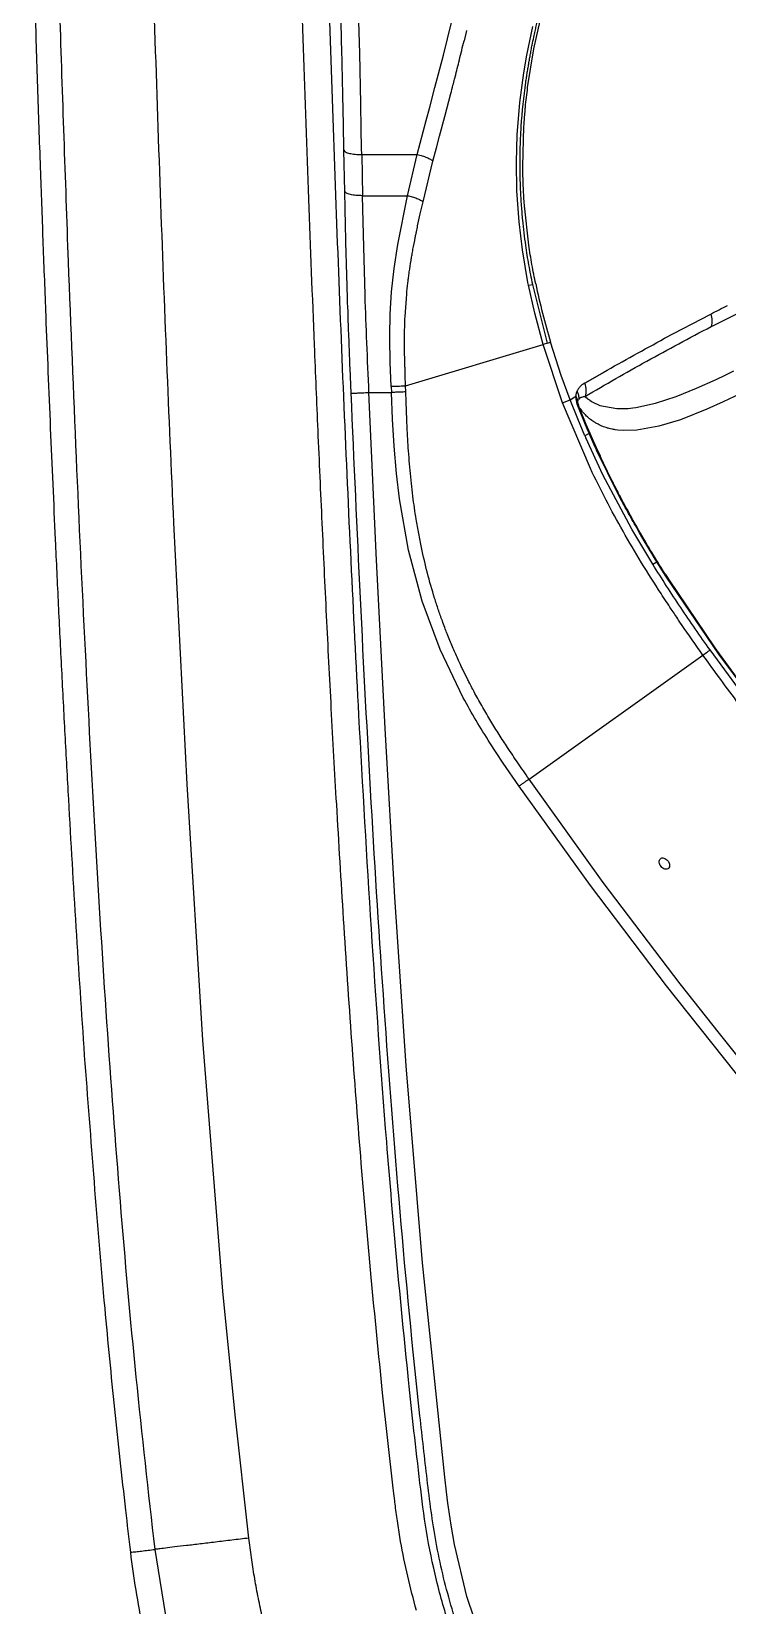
# Model space of a CAD drawing. Extents: x -51 to 27, y -13 to 136.
# Drawn here: x -50.47 to -44.92, y 12.9 to 25.45 of the extents above; entities that cross this region are included whole.
import ezdxf

# ---------------------------------------------------------------- set-up
doc = ezdxf.new("R2010")
doc.units = 0
doc.header["$MEASUREMENT"] = 0
doc.layers.add('GEOMETRY', color=2, linetype='Continuous', lineweight=25)

# ---------------------------------------------------------------- blocks, each defined once
blk = doc.blocks.new('2026 MONTERREY-BLOOM')
at = {"layer": 'GEOMETRY'}
for p, q in [((-36.174, -58.437), (-36.185, -58.013)), ((-35.505, -58.453), (-35.442, -58.194)), ((-34.786, -58.403), (-34.718, -58.097)), ((-35.323, -58.256), (-35.342, -58.339)), ((-34.841, -58.453), (-34.794, -58.226)), ((-36.165, -58.842), (-36.174, -58.437)), ((-35.574, -58.712), (-35.505, -58.453)), ((-34.866, -58.595), (-34.841, -58.453)), ((-34.835, -58.712), (-34.786, -58.403)), ((-35.616, -58.868), (-35.574, -58.712)), ((-34.897, -58.832), (-34.866, -58.595)), ((-35.496, -58.943), (-35.447, -58.76)), ((-34.918, -59.09), (-34.897, -58.832)), ((-36.162, -59.043), (-36.165, -58.842)), ((-35.644, -58.975), (-35.616, -58.868)), ((-35.538, -59.099), (-35.496, -58.943)), ((-36.159, -59.194), (-36.162, -59.043)), ((-35.715, -59.245), (-35.644, -58.975)), ((-34.925, -59.307), (-34.918, -59.09)), ((-34.874, -59.339), (-34.865, -59.024)), ((-36.293, -59.54), (-36.299, -59.211)), ((-36.158, -59.245), (-36.159, -59.194)), ((-35.59, -59.298), (-35.562, -59.193)), ((-35.562, -59.193), (-35.538, -59.099)), ((-36.158, -59.245), (-36.151, -59.574)), ((-36.158, -59.245), (-35.715, -59.245)), ((-35.793, -59.574), (-35.715, -59.245)), ((-35.669, -59.622), (-35.59, -59.298)), ((-34.92, -59.536), (-34.925, -59.307)), ((-36.146, -59.781), (-36.151, -59.574)), ((-36.151, -59.574), (-35.793, -59.574)), ((-35.871, -59.963), (-35.793, -59.574)), ((-34.903, -59.781), (-34.92, -59.536)), ((-35.712, -59.814), (-35.691, -59.719)), ((-35.691, -59.719), (-35.669, -59.622)), ((-34.826, -59.967), (-34.86, -59.654)), ((-36.142, -59.982), (-36.146, -59.781)), ((-34.877, -60.006), (-34.903, -59.781)), ((-35.899, -60.153), (-35.871, -59.963)), ((-36.131, -60.367), (-36.142, -59.982)), ((-34.833, -60.265), (-34.877, -60.006)), ((-35.919, -60.34), (-35.899, -60.153)), ((-35.93, -60.519), (-35.919, -60.34)), ((-34.828, -60.288), (-34.833, -60.265)), ((-34.828, -60.288), (-34.795, -60.282)), ((-34.778, -60.51), (-34.828, -60.288)), ((-34.677, -60.749), (-34.795, -60.282)), ((-33.36, -60.61), (-32.678, -60.273)), ((-35.812, -60.536), (-35.799, -60.36)), ((-34.711, -60.76), (-34.778, -60.51)), ((-33.743, -60.71), (-33.376, -60.517)), ((-35.93, -60.901), (-35.933, -60.712)), ((-35.816, -60.805), (-35.816, -60.714)), ((-33.373, -60.617), (-33.36, -60.61)), ((-35.814, -60.898), (-35.816, -60.805)), ((-35.808, -61.089), (-34.711, -60.76)), ((-34.677, -60.749), (-34.711, -60.76)), ((-34.556, -61.224), (-34.711, -60.76)), ((-34.677, -60.749), (-34.652, -60.742)), ((-34.567, -61.006), (-34.652, -60.742)), ((-36.242, -61.149), (-36.25, -60.949)), ((-35.923, -61.094), (-35.93, -60.901)), ((-33.26, -61.004), (-33.191, -60.971)), ((-35.923, -61.094), (-35.921, -61.143)), ((-35.807, -61.138), (-35.808, -61.089)), ((-34.496, -61.201), (-34.567, -61.006)), ((-33.49, -61.109), (-33.333, -61.039)), ((-33.333, -61.039), (-33.26, -61.004)), ((-36.04, -62.478), (-36.1, -61.143)), ((-36.1, -61.143), (-35.921, -61.143)), ((-35.912, -61.356), (-35.921, -61.143)), ((-34.556, -61.224), (-34.496, -61.201)), ((-34.335, -61.748), (-34.556, -61.224)), ((-34.496, -61.201), (-34.458, -61.178)), ((-34.436, -61.352), (-34.496, -61.201)), ((-34.458, -61.178), (-34.45, -61.173)), ((-34.45, -61.173), (-34.45, -61.188)), ((-34.45, -61.173), (-34.434, -61.21)), ((-34.45, -61.188), (-34.45, -61.192)), ((-34.45, -61.192), (-34.448, -61.209)), ((-34.448, -61.209), (-34.435, -61.228)), ((-34.447, -61.209), (-34.447, -61.214)), ((-34.447, -61.214), (-34.445, -61.222)), ((-34.445, -61.222), (-34.442, -61.235)), ((-34.435, -61.219), (-34.434, -61.21)), ((-34.435, -61.223), (-34.435, -61.219)), ((-34.435, -61.226), (-34.435, -61.223)), ((-34.434, -61.21), (-34.43, -61.199)), ((-34.425, -61.191), (-34.43, -61.199)), ((-34.377, -61.174), (-34.356, -61.192)), ((-34.321, -61.216), (-34.26, -61.245)), ((-33.815, -61.227), (-33.652, -61.174)), ((-33.652, -61.174), (-33.49, -61.109)), ((-33.276, -61.217), (-33.406, -61.276)), ((-33.14, -61.152), (-33.276, -61.217)), ((-34.442, -61.235), (-34.438, -61.247)), ((-34.438, -61.247), (-34.433, -61.26)), ((-34.435, -61.228), (-34.435, -61.226)), ((-34.434, -61.228), (-34.434, -61.229)), ((-34.434, -61.229), (-34.433, -61.235)), ((-34.433, -61.235), (-34.431, -61.242)), ((-34.433, -61.26), (-34.429, -61.258)), ((-34.433, -61.26), (-34.377, -61.397)), ((-34.431, -61.242), (-34.429, -61.249)), ((-34.429, -61.249), (-34.426, -61.257)), ((-34.429, -61.258), (-34.426, -61.257)), ((-34.373, -61.395), (-34.429, -61.258)), ((-34.426, -61.257), (-34.37, -61.394)), ((-34.26, -61.245), (-34.124, -61.271)), ((-34.124, -61.271), (-34.092, -61.271)), ((-34.034, -61.269), (-33.996, -61.265)), ((-33.996, -61.265), (-33.974, -61.262)), ((-33.974, -61.262), (-33.815, -61.227)), ((-33.406, -61.276), (-33.617, -61.36)), ((-35.899, -61.57), (-35.912, -61.356)), ((-34.379, -61.489), (-34.436, -61.352)), ((-34.346, -61.469), (-34.379, -61.489)), ((-34.377, -61.397), (-34.373, -61.395)), ((-34.377, -61.397), (-34.363, -61.43)), ((-34.373, -61.395), (-34.37, -61.394)), ((-34.291, -61.582), (-34.373, -61.395)), ((-34.37, -61.394), (-34.289, -61.581)), ((-34.363, -61.43), (-34.346, -61.469)), ((-34.295, -61.584), (-34.346, -61.469)), ((-34.116, -61.442), (-34.137, -61.439)), ((-34.07, -61.446), (-34.116, -61.442)), ((-33.966, -61.443), (-34.07, -61.446)), ((-33.79, -61.412), (-33.966, -61.443)), ((-33.617, -61.36), (-33.79, -61.412)), ((-35.88, -61.788), (-35.899, -61.57)), ((-34.378, -61.489), (-34.372, -61.503)), ((-34.235, -61.799), (-34.372, -61.503)), ((-34.291, -61.582), (-34.295, -61.584)), ((-34.295, -61.584), (-34.286, -61.603)), ((-34.289, -61.581), (-34.291, -61.582)), ((-34.289, -61.581), (-34.258, -61.647)), ((-34.112, -61.957), (-34.286, -61.603)), ((-35.856, -61.991), (-35.88, -61.788)), ((-34.005, -62.232), (-34.235, -61.799)), ((-35.784, -62.4), (-35.856, -61.991)), ((-37.55, -64.264), (-37.655, -62.181)), ((-33.838, -62.512), (-34.005, -62.232)), ((-35.972, -63.82), (-36.04, -62.478)), ((-35.676, -62.806), (-35.784, -62.4)), ((-33.838, -62.512), (-33.806, -62.491)), ((-33.738, -62.598), (-33.806, -62.491)), ((-33.738, -62.598), (-33.734, -62.596)), ((-33.728, -62.614), (-33.738, -62.598)), ((-33.734, -62.596), (-33.712, -62.631)), ((-33.311, -63.227), (-33.728, -62.614)), ((-33.712, -62.631), (-33.343, -63.178)), ((-35.533, -63.192), (-35.676, -62.806)), ((-35.348, -63.576), (-35.533, -63.192)), ((-33.038, -63.661), (-33.381, -63.195)), ((-33.343, -63.178), (-33.309, -63.226)), ((-33.311, -63.227), (-33.309, -63.226)), ((-32.926, -63.748), (-33.311, -63.227)), ((-33.309, -63.226), (-33.115, -63.491)), ((-34.824, -64.224), (-33.438, -63.235)), ((-35.894, -65.166), (-35.972, -63.82)), ((-35.086, -64.013), (-35.136, -63.935)), ((-35.03, -64.097), (-35.086, -64.013)), ((-34.905, -64.279), (-35.03, -64.097)), ((-34.232, -65.048), (-34.824, -64.224)), ((-37.424, -66.305), (-37.55, -64.264)), ((-34.335, -65.072), (-34.905, -64.279)), ((-33.728, -65.872), (-34.335, -65.072)), ((-33.619, -65.855), (-34.232, -65.048)), ((-35.803, -66.51), (-35.894, -65.166)), ((-33.306, -66.253), (-33.619, -65.855)), ((-33.089, -66.678), (-33.728, -65.872)), ((-37.264, -68.306), (-37.424, -66.305)), ((-32.99, -66.647), (-33.306, -66.253)), ((-35.673, -68.081), (-35.803, -66.51)), ((-35.495, -69.789), (-35.673, -68.081)), ((-37.167, -69.292), (-37.264, -68.306)), ((-35.906, -69.877), (-35.991, -69.117)), ((-37.057, -70.274), (-37.167, -69.292)), ((-35.482, -69.905), (-35.495, -69.789)), ((-35.471, -69.996), (-35.482, -69.905)), ((-35.453, -70.118), (-35.471, -69.996)), ((-35.445, -70.17), (-35.453, -70.118)), ((-35.417, -70.325), (-35.445, -70.17)), ((-37.709, -70.957), (-37.805, -70.364)), ((-35.319, -70.739), (-35.417, -70.325)), ((-35.168, -71.192), (-35.319, -70.739))]:
    blk.add_line(p, q, dxfattribs=at)
at = {"layer": 'GEOMETRY', "flags": 128}
for points in [[(-36.304, -58.978), (-36.305, -58.921), (-36.306, -58.863)], [(-36.299, -59.211), (-36.3, -59.188), (-36.3, -59.164)], [(-36.286, -59.851), (-36.287, -59.816), (-36.287, -59.781)], [(-36.284, -59.916), (-36.285, -59.883), (-36.286, -59.851)], [(-36.282, -60.013), (-36.283, -59.964), (-36.284, -59.916)], [(-36.269, -60.456), (-36.27, -60.431), (-36.271, -60.405)], [(-36.266, -60.551), (-36.267, -60.503), (-36.269, -60.456)], [(-34.414, -61.093), (-34.419, -61.098), (-34.423, -61.102)], [(-34.405, -61.084), (-34.41, -61.089), (-34.414, -61.093)], [(-34.436, -61.122), (-34.438, -61.126), (-34.44, -61.129)], [(-34.432, -61.115), (-34.434, -61.118), (-34.436, -61.122)]]:
    blk.add_lwpolyline(points, dxfattribs=at)
at = {"layer": 'GEOMETRY'}
for points, knots in [([(-38.495, -60.099), (-38.518, -59.439), (-38.566, -58.115), (-38.621, -56.132), (-38.668, -54.158), (-38.7, -52.445), (-38.723, -50.998), (-38.739, -49.816), (-38.752, -48.661), (-38.763, -47.537), (-38.771, -46.506), (-38.777, -45.568), (-38.781, -44.721), (-38.785, -43.906), (-38.787, -43.127), (-38.788, -42.386), (-38.789, -41.698), (-38.79, -41.063), (-38.79, -40.481), (-38.79, -39.943), (-38.79, -39.449), (-38.789, -39.134), (-38.789, -38.985)], [0, 0, 0, 0, 0.093887, 0.18814, 0.281923, 0.374399, 0.431482, 0.487511, 0.542277, 0.595572, 0.647188, 0.688769, 0.728918, 0.767515, 0.804441, 0.839574, 0.872794, 0.902255, 0.929807, 0.955349, 0.978781, 1, 1, 1, 1]), ([(-35.991, -69.117), (-36.022, -68.81), (-36.086, -68.181), (-36.166, -67.246), (-36.239, -66.294), (-36.302, -65.36), (-36.355, -64.475), (-36.4, -63.67), (-36.438, -62.922), (-36.473, -62.184), (-36.505, -61.464), (-36.541, -60.603), (-36.58, -59.588), (-36.622, -58.385), (-36.656, -57.29), (-36.683, -56.31), (-36.699, -55.668), (-36.71, -55.23), (-36.715, -55.001), (-36.721, -54.771), (-36.726, -54.541), (-36.731, -54.309), (-36.744, -53.709), (-36.763, -52.73), (-36.786, -51.361), (-36.801, -50.296), (-36.811, -49.547), (-36.816, -49.123), (-36.821, -48.696), (-36.825, -48.267), (-36.829, -47.834), (-36.833, -47.398), (-36.837, -46.959), (-36.841, -46.323), (-36.847, -45.483), (-36.851, -44.697), (-36.853, -44.161), (-36.854, -43.88), (-36.855, -43.598), (-36.856, -43.314), (-36.857, -43.028), (-36.857, -42.67), (-36.858, -42.234), (-36.859, -41.846), (-36.859, -41.578), (-36.859, -41.436), (-36.859, -41.293), (-36.859, -41.148), (-36.859, -41.001), (-36.859, -40.825), (-36.859, -40.612), (-36.859, -40.428), (-36.859, -40.301), (-36.859, -40.239), (-36.859, -40.175), (-36.859, -40.11), (-36.859, -40.045), (-36.859, -39.978), (-36.859, -39.844), (-36.859, -39.659), (-36.859, -39.437), (-36.859, -39.27), (-36.859, -39.151), (-36.859, -39.073), (-36.859, -39.021), (-36.859, -38.994), (-36.859, -38.985)], [0, 0, 0, 0, 0.0306877, 0.0628943, 0.0933568, 0.1257292, 0.1560542, 0.1814792, 0.2059861, 0.2305176, 0.2550459, 0.2776143, 0.3162513, 0.3561677, 0.397364, 0.4252549, 0.4537038, 0.4612469, 0.4688283, 0.476448, 0.484106, 0.4918022, 0.4995368, 0.5437766, 0.5891863, 0.6357661, 0.6497137, 0.6637629, 0.6779138, 0.6921663, 0.7065205, 0.7209763, 0.7355338, 0.750193, 0.7842502, 0.8190918, 0.8283467, 0.8376553, 0.8470177, 0.856434, 0.8659041, 0.8754279, 0.892015, 0.9093346, 0.9139918, 0.9186991, 0.9234568, 0.9282647, 0.9331228, 0.9380312, 0.9457875, 0.9543274, 0.9563521, 0.9584164, 0.9605202, 0.9626634, 0.9648461, 0.9670683, 0.96933, 0.9781591, 0.9855012, 0.9913563, 0.9947719, 0.997351, 0.9990937, 1, 1, 1, 1]), ([(-19.803, -75.376), (-20.573, -75.349), (-22.107, -75.294), (-24.41, -75.186), (-26.452, -75.069), (-28.236, -74.939), (-29.41, -74.834), (-30.231, -74.749), (-30.697, -74.696), (-31.162, -74.645), (-31.622, -74.554), (-32.088, -74.419), (-32.552, -74.237), (-33.007, -74.006), (-33.438, -73.733), (-33.841, -73.421), (-34.212, -73.071), (-34.549, -72.688), (-34.848, -72.275), (-35.107, -71.835), (-35.307, -71.406), (-35.457, -70.996), (-35.566, -70.611), (-35.646, -70.224), (-35.695, -69.825), (-35.741, -69.423), (-35.838, -68.516), (-35.959, -67.183), (-36.084, -65.416), (-36.197, -63.463), (-36.301, -61.258), (-36.394, -58.796), (-36.468, -56.328), (-36.527, -53.85), (-36.577, -51.038), (-36.616, -47.895), (-36.637, -44.561), (-36.642, -42.225), (-36.643, -40.887), (-36.643, -40.406), (-36.643, -39.926), (-36.643, -39.452), (-36.643, -39.139), (-36.643, -38.985)], [0, 0, 0, 0, 0.0467709, 0.0932958, 0.1400933, 0.1710351, 0.2019709, 0.2116866, 0.2211975, 0.2304811, 0.2400742, 0.2496538, 0.2599664, 0.2702825, 0.2805986, 0.2909143, 0.3012298, 0.311545, 0.3218607, 0.3321766, 0.3424925, 0.3505825, 0.3586781, 0.3667695, 0.3746051, 0.3831066, 0.3913525, 0.429977, 0.4644608, 0.4989699, 0.5488683, 0.598565, 0.6486664, 0.6988989, 0.7491594, 0.8195402, 0.8898842, 0.9517621, 0.9614858, 0.9712096, 0.9809334, 0.9906576, 1, 1, 1, 1]), ([(-37.655, -62.181), (-37.674, -61.752), (-37.713, -60.876), (-37.763, -59.536), (-37.81, -58.146), (-37.852, -56.706), (-37.891, -55.215), (-37.912, -54.204), (-37.923, -53.69)], [0, 0, 0, 0, 0.1518618, 0.3096413, 0.4733419, 0.6429668, 0.8185186, 1, 1, 1, 1]), ([(-34.795, -60.282), (-34.806, -60.23), (-34.826, -60.126), (-34.853, -59.955), (-34.872, -59.798), (-34.884, -59.651), (-34.892, -59.521), (-34.896, -59.373), (-34.895, -59.204), (-34.885, -58.967), (-34.865, -58.773), (-34.844, -58.63), (-34.838, -58.59), (-34.831, -58.551), (-34.825, -58.512), (-34.818, -58.473), (-34.811, -58.434), (-34.806, -58.407), (-34.802, -58.387), (-34.796, -58.358), (-34.787, -58.315), (-34.776, -58.265), (-34.766, -58.221), (-34.756, -58.178), (-34.745, -58.133), (-34.733, -58.082), (-34.72, -58.031), (-34.707, -57.986), (-34.7, -57.958), (-34.696, -57.944), (-34.694, -57.939), (-34.68, -57.885), (-34.664, -57.834), (-34.649, -57.784)], [0, 0, 0, 0, 0.062486, 0.124971, 0.204765, 0.249959, 0.300192, 0.358599, 0.425181, 0.499938, 0.639979, 0.655702, 0.671425, 0.687148, 0.702871, 0.718594, 0.734317, 0.750039, 0.750975, 0.758876, 0.784388, 0.803555, 0.819783, 0.837314, 0.855729, 0.87503, 0.899703, 0.918343, 0.930947, 0.933807, 0.935997, 0.937515, 1, 1, 1, 1]), ([(-36.319, -58.307), (-36.32, -58.268), (-36.322, -58.191), (-36.324, -58.113), (-36.325, -58.074)], [0, 0, 0, 0, 0.5, 1, 1, 1, 1]), ([(-38.716, -59.392), (-38.724, -59.177), (-38.739, -58.745), (-38.752, -58.314), (-38.759, -58.099)], [0, 0, 0, 0, 0.500013, 1, 1, 1, 1]), ([(-36.313, -58.532), (-36.314, -58.495), (-36.316, -58.42), (-36.318, -58.345), (-36.319, -58.307)], [0, 0, 0, 0, 0.5, 1, 1, 1, 1]), ([(-35.379, -58.492), (-35.373, -58.467), (-35.361, -58.416), (-35.348, -58.364), (-35.342, -58.339)], [0, 0, 0, 0, 0.5, 1, 1, 1, 1]), ([(-35.447, -58.76), (-35.442, -58.738), (-35.432, -58.699), (-35.421, -58.657), (-35.415, -58.635), (-35.413, -58.629), (-35.413, -58.627), (-35.402, -58.582), (-35.39, -58.537), (-35.379, -58.492)], [0, 0, 0, 0, 0.2500024, 0.432561, 0.4806385, 0.4939091, 0.4978545, 0.500007, 1, 1, 1, 1]), ([(-34.865, -59.024), (-34.863, -58.998), (-34.86, -58.954), (-34.856, -58.905), (-34.854, -58.879), (-34.848, -58.819), (-34.842, -58.764), (-34.835, -58.712)], [0, 0, 0, 0, 0.250032, 0.422923, 0.473438, 0.500009, 1, 1, 1, 1]), ([(-36.3, -59.164), (-36.301, -59.133), (-36.302, -59.071), (-36.303, -59.009), (-36.304, -58.978)], [0, 0, 0, 0, 0.50002, 1, 1, 1, 1]), ([(-35.715, -59.245), (-35.701, -59.249), (-35.675, -59.256), (-35.638, -59.269), (-35.608, -59.284), (-35.596, -59.294), (-35.59, -59.298)], [0, 0, 0, 0, 0.249995, 0.500001, 0.750008, 1, 1, 1, 1]), ([(-34.86, -59.654), (-34.861, -59.647), (-34.865, -59.595), (-34.871, -59.49), (-34.873, -59.391), (-34.874, -59.339)], [0, 0, 0, 0, 0.061732, 0.500004, 1, 1, 1, 1]), ([(-38.674, -60.53), (-38.681, -60.341), (-38.696, -59.961), (-38.709, -59.582), (-38.716, -59.392)], [0, 0, 0, 0, 0.4995327, 1, 1, 1, 1]), ([(-36.29, -59.664), (-36.29, -59.644), (-36.291, -59.602), (-36.292, -59.56), (-36.293, -59.54)], [0, 0, 0, 0, 0.5000093, 1, 1, 1, 1]), ([(-35.793, -59.574), (-35.78, -59.577), (-35.754, -59.583), (-35.718, -59.595), (-35.688, -59.609), (-35.675, -59.618), (-35.669, -59.622)], [0, 0, 0, 0, 0.249993, 0.5, 0.750007, 1, 1, 1, 1]), ([(-36.287, -59.781), (-36.288, -59.761), (-36.289, -59.722), (-36.29, -59.684), (-36.29, -59.664)], [0, 0, 0, 0, 0.500008, 1, 1, 1, 1]), ([(-35.749, -60.001), (-35.743, -59.97), (-35.736, -59.933), (-35.727, -59.887), (-35.721, -59.856), (-35.715, -59.83), (-35.712, -59.814)], [0, 0, 0, 0, 0.499998, 0.584223, 0.749999, 1, 1, 1, 1]), ([(-34.771, -60.277), (-34.782, -60.226), (-34.802, -60.123), (-34.818, -60.019), (-34.826, -59.967)], [0, 0, 0, 0, 0.497276, 1, 1, 1, 1]), ([(-36.274, -60.296), (-36.275, -60.248), (-36.278, -60.154), (-36.281, -60.06), (-36.282, -60.013)], [0, 0, 0, 0, 0.499999, 1, 1, 1, 1]), ([(-35.779, -60.182), (-35.774, -60.152), (-35.77, -60.121), (-35.764, -60.09), (-35.764, -60.086), (-35.761, -60.071), (-35.756, -60.042), (-35.752, -60.016), (-35.749, -60.001)], [0, 0, 0, 0, 0.499995, 0.502292, 0.519787, 0.567915, 0.749998, 1, 1, 1, 1]), ([(-37.805, -70.364), (-37.857, -69.906), (-37.961, -68.984), (-38.085, -67.582), (-38.192, -66.151), (-38.283, -64.685), (-38.362, -63.185), (-38.434, -61.652), (-38.474, -60.62), (-38.495, -60.099)], [0, 0, 0, 0, 0.134167, 0.270732, 0.410104, 0.552675, 0.698795, 0.848182, 1, 1, 1, 1]), ([(-35.799, -60.36), (-35.797, -60.33), (-35.794, -60.3), (-35.79, -60.27), (-35.79, -60.269), (-35.789, -60.265), (-35.788, -60.251), (-35.784, -60.222), (-35.781, -60.197), (-35.779, -60.182)], [0, 0, 0, 0, 0.499999, 0.500664, 0.505416, 0.518182, 0.565802, 0.750001, 1, 1, 1, 1]), ([(-34.771, -60.277), (-34.754, -60.355), (-34.719, -60.511), (-34.675, -60.665), (-34.652, -60.742)], [0, 0, 0, 0, 0.498911, 1, 1, 1, 1]), ([(-36.1, -61.143), (-36.106, -61.011), (-36.117, -60.752), (-36.126, -60.494), (-36.131, -60.367)], [0, 0, 0, 0, 0.509279, 1, 1, 1, 1]), ([(-33.376, -60.517), (-33.354, -60.506), (-33.309, -60.483), (-33.264, -60.46), (-33.242, -60.449)], [0, 0, 0, 0, 0.501928, 1, 1, 1, 1]), ([(-38.598, -62.318), (-38.611, -62.021), (-38.638, -61.425), (-38.662, -60.829), (-38.674, -60.53)], [0, 0, 0, 0, 0.4984074, 1, 1, 1, 1]), ([(-35.816, -60.714), (-35.816, -60.703), (-35.816, -60.674), (-35.815, -60.614), (-35.813, -60.566), (-35.812, -60.536)], [0, 0, 0, 0, 0.1844, 0.500008, 1, 1, 1, 1]), ([(-33.376, -60.517), (-33.372, -60.534), (-33.363, -60.567), (-33.369, -60.6), (-33.373, -60.617)], [0, 0, 0, 0, 0.500001, 1, 1, 1, 1]), ([(-34.377, -61.174), (-34.215, -61.079), (-33.89, -60.891), (-33.545, -60.708), (-33.373, -60.617)], [0, 0, 0, 0, 0.500399, 1, 1, 1, 1]), ([(-34.232, -60.982), (-34.152, -60.937), (-33.991, -60.846), (-33.825, -60.756), (-33.743, -60.71)], [0, 0, 0, 0, 0.5, 1, 1, 1, 1]), ([(-35.808, -61.089), (-35.81, -61.045), (-35.812, -60.988), (-35.813, -60.924), (-35.814, -60.905), (-35.814, -60.898)], [0, 0, 0, 0, 0.694589, 0.894578, 1, 1, 1, 1]), ([(-34.382, -61.069), (-34.386, -61.071), (-34.39, -61.073), (-34.394, -61.076), (-34.396, -61.078), (-34.399, -61.08), (-34.403, -61.083), (-34.405, -61.084)], [0, 0, 0, 0, 0.5, 0.504342, 0.536695, 0.75, 1, 1, 1, 1]), ([(-34.382, -61.069), (-34.357, -61.054), (-34.307, -61.026), (-34.257, -60.997), (-34.232, -60.982)], [0, 0, 0, 0, 0.50004, 1, 1, 1, 1]), ([(-34.382, -61.069), (-34.376, -61.087), (-34.366, -61.122), (-34.374, -61.157), (-34.377, -61.174)], [0, 0, 0, 0, 0.529188, 1, 1, 1, 1]), ([(-36.242, -61.149), (-36.239, -61.149), (-36.233, -61.148), (-36.2, -61.147), (-36.154, -61.145), (-36.118, -61.143), (-36.1, -61.143)], [0, 0, 0, 0, 0.2500083, 0.4999993, 0.7500023, 1, 1, 1, 1]), ([(-30.523, -74.655), (-30.666, -74.64), (-30.943, -74.609), (-31.356, -74.55), (-31.754, -74.456), (-32.145, -74.333), (-32.556, -74.167), (-32.983, -73.951), (-33.415, -73.676), (-33.818, -73.361), (-34.19, -73.008), (-34.525, -72.622), (-34.822, -72.205), (-35.077, -71.761), (-35.289, -71.294), (-35.454, -70.809), (-35.574, -70.312), (-35.637, -69.805), (-35.736, -68.927), (-35.857, -67.673), (-35.982, -66.044), (-36.084, -64.413), (-36.17, -62.781), (-36.218, -61.693), (-36.242, -61.149)], [0, 0, 0, 0, 0.026258, 0.051251, 0.076249, 0.101243, 0.126236, 0.157471, 0.188706, 0.219945, 0.251183, 0.282414, 0.31364, 0.344867, 0.3761, 0.407343, 0.438702, 0.46966, 0.500856, 0.600698, 0.700533, 0.800357, 0.900182, 1, 1, 1, 1]), ([(-35.8, -61.318), (-35.801, -61.292), (-35.803, -61.233), (-35.805, -61.173), (-35.807, -61.138)], [0, 0, 0, 0, 0.418939, 1, 1, 1, 1]), ([(-34.45, -61.173), (-34.45, -61.171), (-34.449, -61.167), (-34.449, -61.163), (-34.449, -61.161)], [0, 0, 0, 0, 0.499986, 1, 1, 1, 1]), ([(-34.445, -61.143), (-34.444, -61.141), (-34.442, -61.136), (-34.441, -61.132), (-34.44, -61.129)], [0, 0, 0, 0, 0.500006, 1, 1, 1, 1]), ([(-34.425, -61.191), (-34.425, -61.18), (-34.427, -61.159), (-34.436, -61.139), (-34.44, -61.129)], [0, 0, 0, 0, 0.499994, 1, 1, 1, 1]), ([(-34.423, -61.102), (-34.424, -61.104), (-34.427, -61.109), (-34.431, -61.113), (-34.432, -61.115)], [0, 0, 0, 0, 0.499987, 1, 1, 1, 1]), ([(-34.425, -61.191), (-34.421, -61.188), (-34.418, -61.185), (-34.412, -61.182), (-34.408, -61.181), (-34.405, -61.179), (-34.403, -61.179)], [0, 0, 0, 0, 0.499981, 0.527644, 0.749992, 1, 1, 1, 1]), ([(-34.403, -61.179), (-34.398, -61.178), (-34.394, -61.176), (-34.387, -61.175), (-34.383, -61.174), (-34.379, -61.174), (-34.377, -61.174)], [0, 0, 0, 0, 0.499997, 0.585622, 0.749988, 1, 1, 1, 1]), ([(-35.795, -61.43), (-35.796, -61.411), (-35.798, -61.374), (-35.799, -61.336), (-35.8, -61.318)], [0, 0, 0, 0, 0.499854, 1, 1, 1, 1]), ([(-34.298, -61.383), (-34.322, -61.367), (-34.369, -61.335), (-34.407, -61.283), (-34.426, -61.257)], [0, 0, 0, 0, 0.499819, 1, 1, 1, 1]), ([(-35.788, -61.557), (-35.789, -61.536), (-35.792, -61.493), (-35.794, -61.451), (-35.795, -61.43)], [0, 0, 0, 0, 0.499787, 1, 1, 1, 1]), ([(-34.137, -61.439), (-34.146, -61.438), (-34.163, -61.435), (-34.187, -61.429), (-34.209, -61.423), (-34.232, -61.415), (-34.253, -61.406), (-34.276, -61.395), (-34.29, -61.387), (-34.298, -61.383)], [0, 0, 0, 0, 0.159993, 0.289094, 0.434256, 0.565598, 0.710761, 0.830539, 1, 1, 1, 1]), ([(-35.75, -61.969), (-35.758, -61.901), (-35.774, -61.764), (-35.783, -61.626), (-35.788, -61.557)], [0, 0, 0, 0, 0.4999966, 1, 1, 1, 1]), ([(-34.104, -61.96), (-34.104, -61.96), (-34.106, -61.955), (-34.113, -61.941), (-34.14, -61.89), (-34.19, -61.791), (-34.233, -61.7), (-34.258, -61.647)], [0, 0, 0, 0, 0.004763, 0.040221, 0.136917, 0.499999, 1, 1, 1, 1]), ([(-34.075, -62.248), (-34.121, -62.166), (-34.212, -62.001), (-34.294, -61.832), (-34.335, -61.748)], [0, 0, 0, 0, 0.500003, 1, 1, 1, 1]), ([(-35.723, -62.153), (-35.728, -62.123), (-35.738, -62.062), (-35.746, -62), (-35.75, -61.969)], [0, 0, 0, 0, 0.500119, 1, 1, 1, 1]), ([(-33.806, -62.491), (-33.859, -62.403), (-33.914, -62.313), (-33.99, -62.18), (-34.041, -62.09), (-34.088, -62.002), (-34.112, -61.957)], [0, 0, 0, 0, 0.499992, 0.51333, 0.749996, 1, 1, 1, 1]), ([(-33.735, -62.596), (-33.799, -62.492), (-33.929, -62.284), (-34.045, -62.068), (-34.104, -61.96)], [0, 0, 0, 0, 0.498925, 1, 1, 1, 1]), ([(-35.681, -62.379), (-35.689, -62.342), (-35.704, -62.267), (-35.717, -62.191), (-35.723, -62.153)], [0, 0, 0, 0, 0.4999997, 1, 1, 1, 1]), ([(-38.548, -63.353), (-38.557, -63.18), (-38.574, -62.835), (-38.59, -62.49), (-38.598, -62.318)], [0, 0, 0, 0, 0.50048, 1, 1, 1, 1]), ([(-33.772, -62.746), (-33.824, -62.664), (-33.929, -62.5), (-34.026, -62.332), (-34.075, -62.248)], [0, 0, 0, 0, 0.5000024, 1, 1, 1, 1]), ([(-35.577, -62.781), (-35.597, -62.715), (-35.636, -62.582), (-35.666, -62.447), (-35.681, -62.379)], [0, 0, 0, 0, 0.500001, 1, 1, 1, 1]), ([(-33.381, -63.195), (-33.46, -63.083), (-33.618, -62.859), (-33.764, -62.628), (-33.838, -62.512)], [0, 0, 0, 0, 0.499789, 1, 1, 1, 1]), ([(-35.515, -62.963), (-35.526, -62.933), (-35.548, -62.873), (-35.567, -62.812), (-35.577, -62.781)], [0, 0, 0, 0, 0.499522, 1, 1, 1, 1]), ([(-33.438, -63.235), (-33.495, -63.154), (-33.553, -63.072), (-33.617, -62.979), (-33.644, -62.938), (-33.699, -62.857), (-33.745, -62.787), (-33.772, -62.746)], [0, 0, 0, 0, 0.499997, 0.508809, 0.573862, 0.749999, 1, 1, 1, 1]), ([(-35.434, -63.17), (-35.448, -63.136), (-35.462, -63.102), (-35.476, -63.067), (-35.476, -63.067), (-35.476, -63.067), (-35.476, -63.067), (-35.476, -63.066), (-35.478, -63.062), (-35.485, -63.045), (-35.498, -63.011), (-35.509, -62.981), (-35.515, -62.963)], [0, 0, 0, 0, 0.499995, 0.500003, 0.500072, 0.500271, 0.501032, 0.504012, 0.515803, 0.562715, 0.749998, 1, 1, 1, 1]), ([(-35.255, -63.541), (-35.271, -63.511), (-35.29, -63.475), (-35.321, -63.414), (-35.342, -63.373), (-35.369, -63.316), (-35.397, -63.254), (-35.42, -63.202), (-35.434, -63.17)], [0, 0, 0, 0, 0.249999, 0.294139, 0.499997, 0.586283, 0.750001, 1, 1, 1, 1]), ([(-33.438, -63.235), (-33.425, -63.226), (-33.399, -63.208), (-33.387, -63.199), (-33.381, -63.195)], [0, 0, 0, 0, 0.499992, 1, 1, 1, 1]), ([(-38.493, -64.385), (-38.503, -64.213), (-38.522, -63.869), (-38.539, -63.525), (-38.548, -63.353)], [0, 0, 0, 0, 0.501145, 1, 1, 1, 1]), ([(-33.151, -63.626), (-33.2, -63.561), (-33.296, -63.432), (-33.391, -63.301), (-33.438, -63.235)], [0, 0, 0, 0, 0.5008887, 1, 1, 1, 1]), ([(-35.136, -63.935), (-35.173, -63.876), (-35.247, -63.758), (-35.315, -63.637), (-35.348, -63.576)], [0, 0, 0, 0, 0.5000051, 1, 1, 1, 1]), ([(-35.129, -63.762), (-35.15, -63.726), (-35.194, -63.653), (-35.235, -63.578), (-35.255, -63.541)], [0, 0, 0, 0, 0.500092, 1, 1, 1, 1]), ([(-34.995, -63.973), (-35.017, -63.938), (-35.063, -63.869), (-35.107, -63.797), (-35.129, -63.762)], [0, 0, 0, 0, 0.5002829, 1, 1, 1, 1]), ([(-34.914, -64.094), (-34.927, -64.074), (-34.954, -64.034), (-34.981, -63.993), (-34.995, -63.973)], [0, 0, 0, 0, 0.500087, 1, 1, 1, 1]), ([(-34.824, -64.224), (-34.839, -64.202), (-34.869, -64.159), (-34.899, -64.116), (-34.914, -64.094)], [0, 0, 0, 0, 0.499941, 1, 1, 1, 1]), ([(-34.905, -64.279), (-34.897, -64.274), (-34.882, -64.264), (-34.861, -64.249), (-34.841, -64.235), (-34.83, -64.227), (-34.824, -64.224)], [0, 0, 0, 0, 0.249997, 0.5, 0.750003, 1, 1, 1, 1]), ([(-38.366, -66.427), (-38.389, -66.086), (-38.435, -65.406), (-38.474, -64.725), (-38.493, -64.385)], [0, 0, 0, 0, 0.50024, 1, 1, 1, 1]), ([(-33.713, -64.882), (-33.717, -64.877), (-33.724, -64.866), (-33.741, -64.856), (-33.757, -64.851), (-33.772, -64.854), (-33.782, -64.864), (-33.787, -64.878), (-33.786, -64.892), (-33.782, -64.904), (-33.777, -64.916), (-33.766, -64.929), (-33.75, -64.94), (-33.733, -64.944), (-33.718, -64.941), (-33.708, -64.932), (-33.703, -64.917), (-33.704, -64.905), (-33.706, -64.897), (-33.708, -64.891), (-33.711, -64.886), (-33.713, -64.882)], [0, 0, 0, 0, 0.062636, 0.125058, 0.187514, 0.250026, 0.312513, 0.374951, 0.437367, 0.458558, 0.500057, 0.562507, 0.625015, 0.687508, 0.74995, 0.812367, 0.874786, 0.937232, 0.94401, 0.95675, 1, 1, 1, 1]), ([(-37.999, -70.387), (-38.012, -70.275), (-38.041, -70.029), (-38.083, -69.649), (-38.126, -69.247), (-38.166, -68.845), (-38.255, -67.905), (-38.315, -67.099), (-38.366, -66.427)], [0, 0, 0, 0, 0.084977, 0.186621, 0.288272, 0.389935, 0.491609, 1, 1, 1, 1]), ([(-35.722, -70.851), (-35.746, -70.76), (-35.794, -70.578), (-35.836, -70.369), (-35.86, -70.227), (-35.871, -70.156), (-35.881, -70.086), (-35.889, -70.021), (-35.897, -69.951), (-35.903, -69.904), (-35.906, -69.877)], [0, 0, 0, 0, 0.285114, 0.569873, 0.644011, 0.71791, 0.787579, 0.85814, 0.917489, 1, 1, 1, 1]), ([(-37.999, -70.387), (-37.986, -70.385), (-37.962, -70.383), (-37.915, -70.377), (-37.864, -70.371), (-37.824, -70.366), (-37.805, -70.364)], [0, 0, 0, 0, 0.283046, 0.544687, 0.783989, 1, 1, 1, 1]), ([(-37.057, -70.274), (-37.102, -70.279), (-37.193, -70.29), (-37.324, -70.306), (-37.446, -70.321), (-37.556, -70.334), (-37.65, -70.345), (-37.725, -70.354), (-37.78, -70.361), (-37.796, -70.363), (-37.805, -70.364)], [0, 0, 0, 0, 0.125, 0.25, 0.375, 0.5, 0.625, 0.75, 0.875, 1, 1, 1, 1]), ([(-36.881, -71.19), (-36.893, -71.145), (-36.919, -71.045), (-36.953, -70.894), (-36.986, -70.735), (-37.014, -70.581), (-37.037, -70.427), (-37.051, -70.325), (-37.057, -70.274)], [0, 0, 0, 0, 0.149401, 0.331052, 0.500007, 0.669289, 0.834031, 1, 1, 1, 1]), ([(-37.9, -70.996), (-37.92, -70.894), (-37.959, -70.691), (-37.986, -70.487), (-37.999, -70.387)], [0, 0, 0, 0, 0.507001, 1, 1, 1, 1])]:
    blk.add_open_spline(points, degree=3, knots=knots, dxfattribs=at)
for points in [[(-36.31, -58.698), (-36.31, -58.671), (-36.311, -58.615), (-36.313, -58.56), (-36.313, -58.532)], [(-36.306, -58.863), (-36.307, -58.836), (-36.308, -58.781), (-36.309, -58.726), (-36.31, -58.698)], [(-36.299, -59.211), (-36.296, -59.216), (-36.29, -59.226), (-36.257, -59.237), (-36.211, -59.245), (-36.175, -59.245), (-36.158, -59.245)], [(-36.151, -59.574), (-36.169, -59.573), (-36.205, -59.573), (-36.25, -59.565), (-36.283, -59.554), (-36.29, -59.544), (-36.293, -59.54)], [(-36.271, -60.405), (-36.271, -60.387), (-36.272, -60.35), (-36.273, -60.314), (-36.274, -60.296)], [(-36.258, -60.748), (-36.259, -60.715), (-36.262, -60.649), (-36.264, -60.584), (-36.266, -60.551)], [(-35.933, -60.712), (-35.933, -60.68), (-35.933, -60.616), (-35.931, -60.552), (-35.93, -60.519)], [(-36.25, -60.949), (-36.252, -60.916), (-36.254, -60.849), (-36.257, -60.782), (-36.258, -60.748)], [(-35.923, -61.094), (-35.912, -61.093), (-35.889, -61.092), (-35.857, -61.091), (-35.829, -61.09), (-35.815, -61.089), (-35.808, -61.089)], [(-35.807, -61.138), (-35.814, -61.138), (-35.827, -61.139), (-35.856, -61.14), (-35.887, -61.141), (-35.91, -61.142), (-35.921, -61.143)], [(-34.449, -61.161), (-34.448, -61.158), (-34.447, -61.151), (-34.446, -61.146), (-34.445, -61.143)], [(-34.356, -61.192), (-34.35, -61.196), (-34.339, -61.205), (-34.327, -61.213), (-34.321, -61.216)], [(-34.092, -61.271), (-34.083, -61.271), (-34.064, -61.271), (-34.044, -61.269), (-34.034, -61.269)]]:
    blk.add_open_spline(points, degree=3, dxfattribs=at)

msp = doc.modelspace()

# ---------------------------------------------------------------- block references
msp.add_blockref('2026 MONTERREY-BLOOM', (-11.682, 83.714))

doc.saveas('drawing.dxf')
